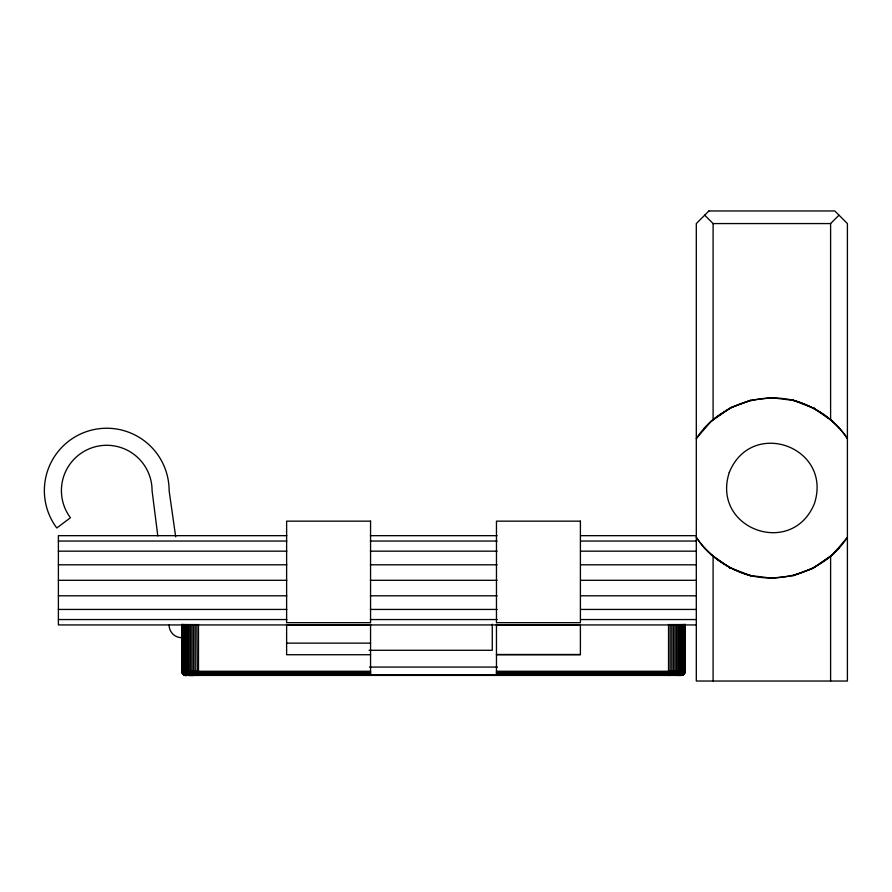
<?xml version="1.0" encoding="UTF-8"?>
<svg xmlns="http://www.w3.org/2000/svg" width="892" height="892" viewBox="0 0 892 892"><rect width="100%" height="100%" fill="white"/><g stroke="black" fill="none" stroke-linecap="round" stroke-linejoin="round"><path stroke-width="1.34" d="M685.246 671.263L684.342 673.962L681.131 675.456L683.751 674.475L685.324 671.263L685.324 624.411L685.246 671.263L496.465 671.263M668.543 624.411L668.543 675.456L669.847 675.4L670.16 672.702L670.182 624.411M669.847 675.4L671.275 675.211L671.799 671.988L671.81 624.411M794.014 400.497C757.576 391.555 716.811 407.064 696.306 438.619L710.734 421.582L730.771 407.633L750.729 400.24L771.859 397.732L794.014 400.497C815.355 406.908 835.157 419.686 847.4 438.619C834.734 419.441 815.009 406.239 792.988 400.24L814.809 408.614L812.947 407.633L832.972 421.582M749.704 575.44C786.142 584.383 826.906 568.873 847.4 537.318L832.972 554.356L812.947 568.304L792.988 575.697L771.859 578.206L749.704 575.44C728.351 569.029 708.549 556.251 696.306 537.318C708.973 556.496 728.708 569.698 750.729 575.697L728.909 567.323L730.771 568.304L710.734 554.356M839.483 428.227L830.608 419.485L830.608 223.569L839.004 215.173M704.234 428.227L713.098 419.485L730.771 407.633L750.729 400.24M792.988 575.697L812.947 568.304L830.608 556.452L839.483 547.71M671.141 675.4L672.613 675.211L673.393 671.988L673.415 624.411M672.401 675.4L674.162 674.898L674.943 671.988L674.965 624.411M198.492 624.411L198.492 675.456C194.2 674.597 185.937 677.953 185.514 671.263L185.514 624.411M673.638 675.4L675.467 674.898L676.426 671.988L676.448 624.411M674.82 675.4L676.705 674.898L677.831 671.988L677.864 624.411M675.935 675.4L677.853 674.898L679.147 671.988L679.191 624.411M682.503 624.411L682.447 671.988L681.254 674.475L678.388 675.456L680.752 673.962L681.521 671.263L681.521 624.411M685 624.411L684.944 671.988L682.949 674.898L679.882 675.456L682.48 673.962L683.35 671.263L683.35 624.411M684.599 624.411L684.599 671.263L683.172 674.475L680.429 675.456L683.138 673.962L684.053 671.263L684.053 624.411M679.615 675.4L680.284 675.4M676.995 675.4L679.347 674.475L680.362 671.988L680.406 624.411M681.599 675.4L185.168 675.4L182.682 673.962L181.7 671.263L181.7 624.411M677.441 675.456L678.834 675.4M704.702 215.173L713.098 223.569L830.608 223.569M286.811 535.668L58.393 535.668L58.393 624.935L696.306 624.935M370.381 535.668L497.134 535.668M580.703 535.668L696.306 535.668M58.393 541.043L286.811 541.043M370.381 541.043L497.134 541.043M580.703 541.043L696.306 541.043M58.393 551.167L286.811 551.167M370.381 551.167L497.134 551.167M580.703 551.167L696.306 551.167M58.393 564.803L286.811 564.803M370.381 564.803L497.134 564.803M580.703 564.803L696.306 564.803M58.393 580.302L286.811 580.302M370.381 580.302L497.134 580.302M580.703 580.302L696.306 580.302M58.393 595.8L286.811 595.8M370.381 595.8L497.134 595.8M580.703 595.8L696.306 595.8M58.393 609.437L286.811 609.437M370.381 609.437L497.134 609.437M580.703 609.437L696.306 609.437M58.393 619.55L286.811 619.55M370.381 619.55L497.134 619.55M580.703 619.55L696.306 619.55M286.622 625.102L370.559 625.102M496.465 625.102L580.402 625.102M286.622 643.143L370.559 643.143M369.043 650.279L492.272 650.279L492.272 624.21M496.465 654.483L580.402 654.483M370.559 654.739L286.622 654.739L286.622 624.411M496.465 654.739L580.402 654.739L580.402 624.411M369.533 667.071L497.491 667.071M370.559 671.263L181.7 671.263L182.76 673.962L185.235 675.4L185.893 675.456L182.983 673.962L182.024 671.263L182.024 624.411M181.767 671.988L370.559 671.988M496.465 671.988L685.268 671.988M181.957 672.702L370.559 672.702M496.465 672.702L685.078 672.702M182.258 673.36L370.559 673.36M496.465 673.36L684.766 673.36M182.682 673.962L370.559 673.962M496.465 673.962L684.342 673.962M183.195 674.475L370.559 674.475M496.465 674.475L683.829 674.475M183.797 674.898L683.227 674.898M184.466 675.211L682.57 675.211M184.532 624.411L184.532 671.263L185.77 674.475L188.19 675.4M183.685 624.411L183.685 671.263L185.001 674.475L187.409 675.4M185.425 675.4L186.74 675.4M182.425 624.411L182.425 671.263L183.852 674.475L186.606 675.456L183.886 673.962L182.983 671.263L182.983 624.411M189.583 675.456L187.677 674.475L186.618 671.263L186.618 624.411M190.041 675.4L188.457 673.962L187.833 671.263L187.833 624.411M191.089 675.4L189.706 673.962L189.16 671.263L189.16 624.411M192.204 675.4L191.033 673.962L190.576 671.263L190.576 624.411M193.386 675.4L192.059 671.263L192.059 624.411M194.623 675.4L193.609 671.263L193.609 624.411M704.234 547.71L713.098 556.452L713.098 681.031M195.883 675.4L195.214 671.263L195.214 624.411M197.177 675.4L196.842 624.411M175.691 536.817L169.112 490.611A62.373 62.373 0 0 0 87.048 431.427A62.373 62.373 0 0 0 56.787 527.975L70.446 517.761A45.325 45.325 0 0 1 92.434 447.606A45.325 45.325 0 0 1 152.064 490.611L157.806 535.902M830.608 556.452L830.608 681.031M713.098 223.569L713.098 419.485M496.465 624.378L496.465 675.456M370.559 624.378L370.559 675.456M181.7 637.691A12.588 12.588 0 0 1 169.112 625.102M729.266 472.47C711.024 528.9 792.141 558.425 814.452 503.467C832.682 447.037 751.566 417.512 729.266 472.47M708.906 210.969L696.306 223.569L696.306 681.031L847.4 681.031L847.4 223.569L834.812 210.969L708.906 210.969M370.559 521.151L286.622 521.151L286.622 622.672L370.559 622.672L370.559 521.151M580.402 521.151L496.465 521.151L496.465 622.672L580.402 622.672L580.402 521.151M185.971 675.456L185.235 675.4L185.893 675.456"/></g></svg>
